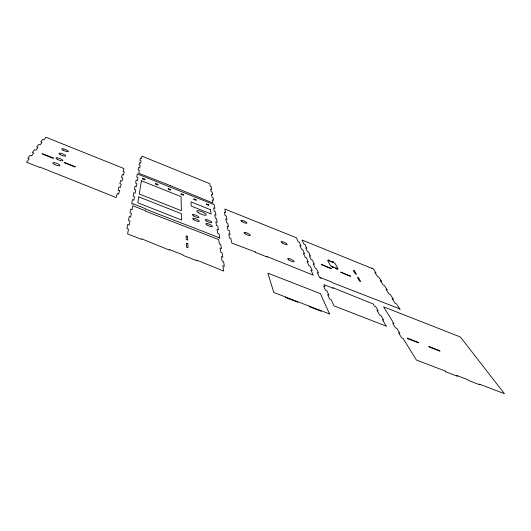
<?xml version="1.0" encoding="UTF-8"?>
<svg xmlns="http://www.w3.org/2000/svg" width="531" height="531" viewBox="0 0 531 531"><rect width="100%" height="100%" fill="white"/><g stroke="black" fill="none" stroke-linecap="round" stroke-linejoin="round"><path stroke-width="0.8" d="M218.354 237.37L145.494 209.088L145.547 208.69L133.168 203.818L133.122 204.216L131.688 203.652L132.458 199.629L133.839 200.174L134.482 196.656L133.122 196.118L133.779 192.7L135.113 193.231L135.724 189.919L134.403 189.394L135.02 186.175L136.314 186.693L136.892 183.573L135.611 183.069L136.188 180.029L137.449 180.533L137.987 177.586L136.746 177.088L137.35 173.929L214.278 204.807L214.863 208.384L213.668 207.906L214.192 211.219L215.407 211.703L215.971 215.135L214.736 214.643L215.294 218.148L216.542 218.646L217.139 222.277L215.871 221.772L216.462 225.496L217.75 226L218.38 229.857L217.073 229.339L217.703 233.288L219.031 233.806L219.768 238.339L218.327 237.364M320.697 277.693L332.008 282.147L332.253 282.638L398.562 308.358M372.284 268.527L302.006 240.025L303.898 244.048L305.04 244.512L306.805 248.249L305.644 247.785L307.456 251.641L308.63 252.112L310.496 256.068L309.301 255.59L311.212 259.672L312.42 260.15L314.398 264.338L313.171 263.847L315.195 268.168L316.436 268.666L318.534 273.1L317.272 272.602L319.649 277.673L320.95 278.191L320.724 277.7M372.258 268.52L371.992 268.115L373.107 268.56L376.001 272.934L374.893 272.489L377.568 276.545L378.689 276.99L381.464 281.178L380.329 280.726L383.15 285.001L384.298 285.459L387.232 289.88L386.064 289.422L389.05 293.942L390.232 294.413L393.332 299.092L392.13 298.614L395.29 303.407L396.504 303.885L400.142 309.374L398.535 308.352M320.85 310.615L321.109 311.226L309.42 306.719L309.181 306.115M297.44 301.581L297.659 302.185L285.837 297.625L285.632 297.028M170.69 189.54L170.67 190.178L168.227 189.202L168.254 188.565L170.69 189.54M169.362 249.55L169.349 250.068L141.697 238.864L141.638 239.362L127.606 233.945L128.489 229.173L126.929 228.569L127.719 224.427L129.252 225.018L129.989 221.015L128.482 220.431L129.219 216.542L130.706 217.119L131.396 213.362L129.936 212.785L130.633 209.134L132.073 209.699L132.796 205.756L145.308 210.681L145.255 211.079L218.686 239.547L219.389 243.961L220.77 244.506L221.44 248.608L220.04 248.063L220.71 252.271L222.131 252.822L222.841 257.19L221.4 256.626L222.111 261.099L223.578 261.67L224.341 266.31L222.847 265.739L223.697 271.062L196.662 260.097L196.702 260.635L183.042 255.358L183.029 254.834L169.362 249.55M170.876 185.83L138.777 173.252L139.295 170.411L138.1 169.933L138.571 167.451L139.753 167.929L140.197 165.513L139.029 165.041L139.48 162.678L140.635 163.143L141.06 160.847L139.918 160.382L140.343 158.132L141.472 158.59L141.923 156.147L209.811 183.713L210.249 186.474L211.338 186.919L211.756 189.467L210.654 189.023L211.066 191.618L212.181 192.069L212.619 194.744L211.491 194.286L211.922 197.014L213.07 197.472L213.528 200.287L212.367 199.815L212.878 203.015L170.876 185.83M157.873 184.403L157.82 185.027L155.357 184.045L155.424 183.421L157.873 184.403M144.976 179.232L144.883 179.843L142.414 178.854L142.507 178.243L144.976 179.232M138.79 196.855L137.808 202.782L181.602 220.06L181.463 213.754L138.79 196.855M141.438 180.766L139.255 194.001L181.39 210.721L181.071 196.623L141.438 180.766M337.351 269.124L335.632 268.321L337.324 269.164M333.594 267.631L331.882 266.827L333.594 267.644M333.634 262.268L331.968 261.471L333.634 262.248M329.963 260.801L328.284 260.044L329.963 260.801M119.502 190.722L118.619 194.173L117.225 193.623L116.189 197.552L39.845 167.059L39.613 167.391L26.55 162.247L29.192 158.869L27.745 158.298L30.081 155.337L31.508 155.902L33.745 153.041L32.345 152.483L34.542 149.702L35.922 150.253L38.026 147.558L36.666 147.021L38.736 144.405L40.077 144.936L42.055 142.401L40.734 141.877L42.686 139.414L43.987 139.932L46.051 137.29L123.856 168.513L123.039 171.599L124.294 172.097L123.55 174.984L122.283 174.48L121.499 177.434L122.787 177.945L122.004 181.005L120.696 180.487L119.867 183.613L121.194 184.144L120.358 187.39L119.01 186.852L118.134 190.184L119.502 190.722M75.243 166.714L75.083 167.026L64.158 162.685L64.337 162.38L75.243 166.714M53.372 158.026L53.173 158.324L42.135 153.937L42.354 153.645L53.372 158.026M445.31 371.089L416.463 360.051L403.009 338.36L401.628 337.822L398.549 332.791L399.909 333.322L396.896 328.417L395.555 327.899L392.641 323.133L393.962 323.651L383.561 306.818L460.377 336.993L504.45 393.71L479.34 384.105L479.891 384.856L468.594 380.535L468.063 379.791L456.72 375.45L457.231 376.194L445.808 371.819L445.31 371.089M329.519 313.96L273.757 292.448L267.889 273.153L320.425 293.636L329.519 313.96M386.249 326.14L333.999 305.856L331.045 299.59L329.671 299.059L327.614 294.652L328.961 295.183L326.937 290.888L325.603 290.371L323.644 286.196L324.965 286.707L323.996 284.662L333.129 288.247L332.877 287.736L373.101 303.931L374.375 306.082L375.656 306.586L378.264 310.974L376.97 310.462L379.632 314.963L380.946 315.474L383.701 320.1L382.366 319.582L386.249 326.14M418.01 342.229L407.144 338.021L407.542 338.659L418.428 342.873L418.01 342.229M439.575 350.579L428.822 346.418L429.26 347.062L440.026 351.23L439.575 350.579M187.855 243.842L186.388 243.264L186.514 247.147L188.001 247.731L187.855 243.842M187.569 236.381L186.142 235.824L186.262 239.494L187.708 240.058L187.569 236.381M255.285 251.92L231.821 243.085L230.879 238.499L229.565 237.981L228.755 233.959L230.056 234.47L229.253 230.573L227.972 230.069L227.215 226.279L228.476 226.783L227.719 223.106L226.478 222.615L225.761 219.037L226.989 219.529L226.272 216.057L225.064 215.573L224.387 212.194L225.582 212.672L224.839 209.048L296.371 237.762L298.17 241.751L299.325 242.216L301.017 245.946L299.856 245.475L301.575 249.291L302.756 249.762L304.548 253.705L303.354 253.227L305.172 257.263L306.387 257.747L308.285 261.922L307.051 261.431L308.982 265.706L310.23 266.197L312.241 270.624L310.974 270.126L313.244 275.151L266.98 256.533L267.126 256.991L255.411 252.378L255.285 251.92M337.988 268.786L330.494 265.805L327.634 260.343L334.988 263.276L337.988 268.786M358.571 277.872L357.39 277.401L359.54 281.058L360.728 281.53L358.571 277.872M331.005 268.314L321.361 264.484L331.238 268.759L331.005 268.314M350.155 275.921L340.603 272.124L350.414 276.372L350.155 275.921M210.515 209.718L190.954 201.899L191.226 206.061L211.139 214L210.515 209.718M354.396 270.81L353.241 270.352L355.292 273.837L356.454 274.301L354.396 270.81M183.427 194.645L181.005 193.676L181.025 194.326L183.447 195.295L183.427 194.645M196.092 199.722L193.682 198.76L193.735 199.417L196.151 200.386L196.092 199.722M208.676 204.767L206.287 203.811L206.373 204.481L208.769 205.444L208.676 204.767M193.709 215.978A3.531 0.856 23.4 0 0 198.886 217.425A3.531 0.856 23.4 0 0 194.353 214.637A3.531 0.856 23.4 0 0 193.709 215.978M206.459 220.996A3.518 0.85 23.7 0 0 211.73 222.589A3.518 0.85 23.7 0 0 207.415 219.801A3.518 0.85 23.7 0 0 206.459 220.996M193.988 219.854A3.584 0.883 23.5 0 0 199.244 221.314A3.584 0.883 23.5 0 0 194.645 218.473A3.584 0.883 23.5 0 0 193.988 219.854M206.944 224.938A3.571 0.883 23.7 0 0 212.294 226.551A3.571 0.883 23.7 0 0 207.906 223.704A3.571 0.883 23.7 0 0 206.944 224.938M198.7 212.878A5.171 1.221 23.5 0 0 206.24 215.015A5.171 1.221 23.5 0 0 199.576 210.946A5.171 1.221 23.5 0 0 198.7 212.878M242.09 221.646A3.286 0.743 24.2 0 0 246.902 223.139A3.286 0.743 24.2 0 0 242.753 220.531A3.286 0.743 24.2 0 0 242.09 221.646M245.315 233.872A3.445 0.816 24.4 0 0 250.347 235.392A3.445 0.816 24.4 0 0 245.992 232.618A3.445 0.816 24.4 0 0 245.315 233.872M288.904 259.984A3.544 0.863 25.2 0 0 294.088 261.637A3.544 0.863 25.2 0 0 289.687 258.697A3.544 0.863 25.2 0 0 288.904 259.984M282.246 242.952A3.332 0.763 24.9 0 0 287.145 244.559A3.332 0.763 24.9 0 0 283.03 241.857A3.332 0.763 24.9 0 0 282.246 242.952M60.255 154.601A3.611 0.83 21.2 0 0 65.652 155.975A3.611 0.83 21.2 0 0 60.999 153.346A3.611 0.83 21.2 0 0 60.255 154.601M63.063 150.14A3.518 0.79 21.3 0 0 68.32 151.501A3.518 0.79 21.3 0 0 63.773 148.952A3.518 0.79 21.3 0 0 63.063 150.14M57.302 159.28A3.704 0.87 21.1 0 0 62.85 160.667A3.704 0.87 21.1 0 0 58.085 157.966A3.704 0.87 21.1 0 0 57.302 159.28M54.195 164.212A3.797 0.916 21 0 0 59.903 165.612A3.797 0.916 21 0 0 55.018 162.825A3.797 0.916 21 0 0 54.195 164.212"/></g></svg>
